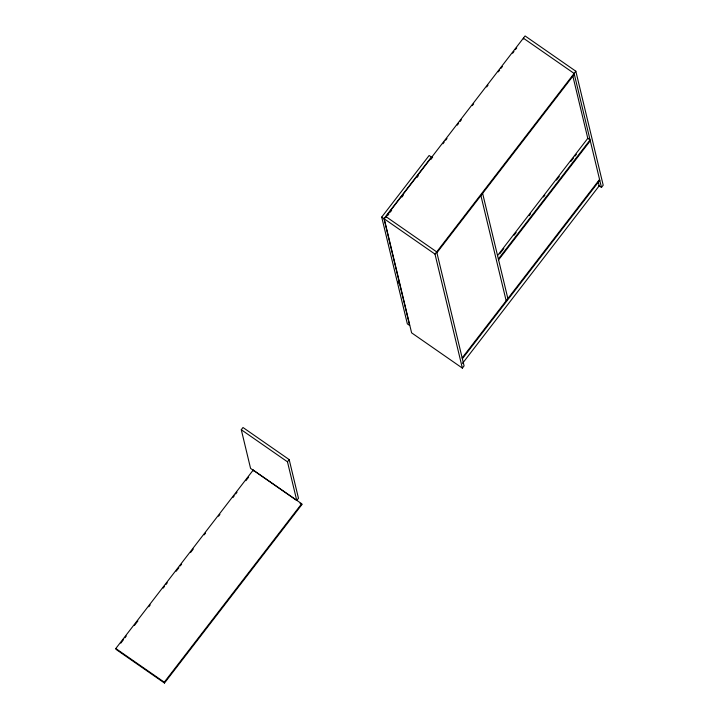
<?xml version="1.0" encoding="UTF-8"?>
<svg xmlns="http://www.w3.org/2000/svg" width="719" height="719" viewBox="0 0 719 719"><rect width="100%" height="100%" fill="white"/><g stroke="black" fill="none" stroke-linecap="round" stroke-linejoin="round"><path stroke-width="1.08" d="M381.708 217.084L429.126 155.502L431.409 157.084L383.991 218.666L399.387 282.792L397.104 281.21L381.708 217.084L383.991 218.666M386.157 217.48L385.95 216.626L436.703 251.893L464.079 365.881L462.362 368.11L411.61 332.843L384.243 218.846L525.077 35.95L575.829 71.217L603.196 185.214L601.479 187.434L598.765 185.538M387.523 215.7L388.898 213.929M390.264 212.15L391.63 210.379M401.885 197.06L403.251 195.28M416.921 177.53L418.287 175.751M430.726 159.6L432.649 157.11M442.904 143.791L444.27 142.011M445.636 140.241L447.002 138.461M457.257 125.142L458.623 123.371M459.989 121.592L461.355 119.821M472.293 105.612L473.659 103.842M486.655 86.972L488.021 85.193M498.276 71.873L499.642 70.103M501.008 68.323L502.374 66.552M512.629 53.233L513.995 51.453M515.361 49.683L516.727 47.903M241.287 429.728L242.995 427.508L289.182 459.594L298.466 498.258L296.758 500.478L250.572 468.393L241.287 429.728L287.474 461.814L296.758 500.478M115.804 648.52L253.214 470.064L301.683 503.74L301.89 504.594L164.48 683.05L116.011 649.374L115.804 648.52L164.274 682.196L164.48 683.05M120.801 643.154L123.533 639.604M124.899 637.834L126.265 636.054M134.471 625.404L137.886 620.964M148.824 606.755L150.19 604.985M163.186 588.115L164.552 586.336M165.918 584.565L167.284 582.785M176.173 571.246L178.905 567.695M180.271 565.916L181.637 564.145M190.526 552.596L193.258 549.046M204.196 534.846L205.571 533.067M218.558 516.197L219.924 514.427M232.911 497.557L234.277 495.777M235.643 494.007L237.009 492.227M245.898 480.687L248.639 477.137M462.362 368.11L434.995 254.113L575.829 71.217M436.909 252.746L574.319 74.291M287.474 461.814L289.182 459.594M164.274 682.196L301.683 503.74M497.467 255.658L587.791 138.345L572.809 75.935M499.723 253.852L503.83 248.513M514.094 235.185L516.143 232.516M529.148 215.637L530.514 213.858M543.519 196.97L544.885 195.191M556.524 180.083L559.256 176.532M570.895 161.416L573.627 157.865M575.002 156.086L576.368 154.306M498.375 259.029L590.083 139.935L587.36 138.048M498.582 259.883L590.281 140.789M462.155 357.909L599.565 179.453M462.362 358.763L599.772 180.307M462.47 363.41L599.197 185.844L598.217 181.772M384.243 218.846L434.995 254.113M300.057 503.327L301.89 504.594M601.479 187.434L574.113 73.437L523.36 38.17L523.567 39.024M482.62 193.384L507.866 298.547M480.912 195.604L506.158 300.767M253.214 470.064L253.421 470.918M399.611 283.744L397.328 282.154L407.34 323.856L409.623 325.446L399.611 283.744"/></g></svg>
